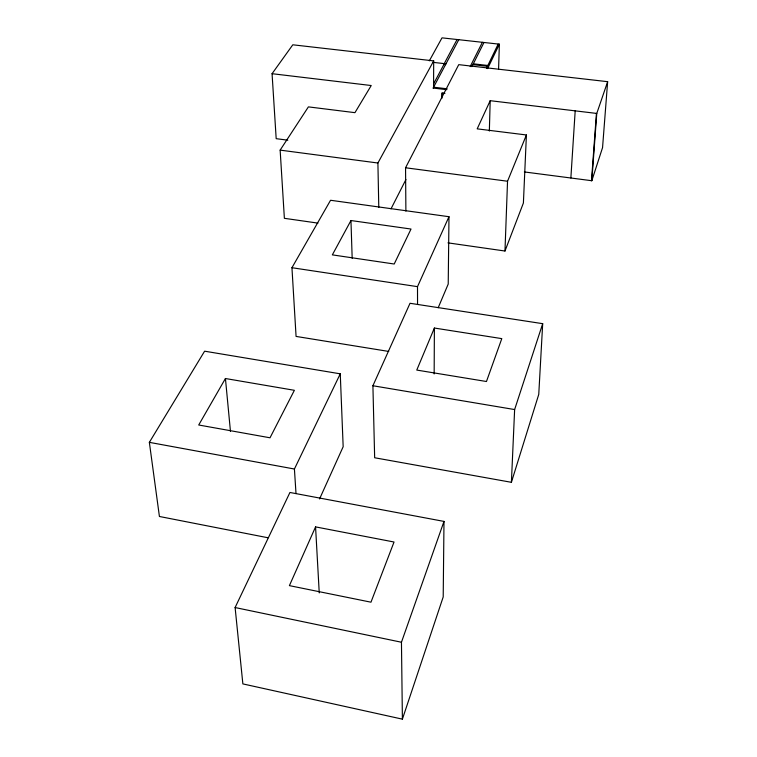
<?xml version="1.0" encoding="UTF-8"?>
<svg xmlns="http://www.w3.org/2000/svg" width="757" height="757" viewBox="0 0 757 757"><rect width="100%" height="100%" fill="white"/><g stroke="black" fill="none" stroke-linecap="round" stroke-linejoin="round"><path stroke-width="1.14" d="M433.572 87.954L433.685 60.891L292.808 44.795L272.066 73.694L276.182 138.673L287.811 140.177M434.158 373.967L434.386 328.036L501.796 338.625L486.458 381.509L416.766 370.069L434.386 328.036M441.861 98.391L441.908 92.941L444.965 93.3M442.315 96.451L442.343 93.177M443.99 521.412L443.205 596.942L402.393 719.15L242.865 683.902L235.105 607.54L289.931 492.476L443.99 521.412L401.456 642.239L402.393 719.15M388.738 351.437L296.072 336.42L291.947 267.713L330.554 200.264L448.977 216.71L448.22 284.055L438.189 307.73M489.344 131.056L490.195 100.69L596.771 113.436L607.644 81.68L458.742 64.648L405.553 167.77L405.894 211.108M498.579 69.199L499.365 44.18L442.003 37.85L429.333 60.853M447.974 242.865L504.976 251.021L507.54 181.235L526.408 134.973L477.194 128.851L490.195 100.69M526.408 134.973L523.399 203.008L504.976 251.021M511.401 482.313L514.628 409.556L542.693 323.674L410.02 303.283L372.908 385.748L374.658 457.758L511.401 482.313L538.757 394.388L542.693 323.674M570.863 177.999L575.188 110.853M591.501 180.677L596.44 113.399M524.364 171.943L591.813 180.724L596.771 113.436M607.644 81.68L602.553 147.634L591.813 180.724M315.565 526.891L289.401 585.634L370.968 602.193L394.037 542.012L315.565 526.891L319.246 592.901M417.552 304.314L417.504 286.648L448.977 216.71M319.558 498.958L343.167 446.715L340.262 373.826L204.608 351.182L149.356 442.353L159.415 516.482L268.054 537.773M486.477 68.31L498.191 44.057M296.006 493.583L294.416 469.018L340.262 373.826M487.603 68.613L499.365 44.18M471.895 66.635L483.969 42.487M470.173 66.616L482.379 42.307M391 208.856L405.932 179.551M458.77 39.705L433.572 87.197L447.103 88.806M444.245 63.616L457.077 39.515M433.553 83.923L444.359 63.635M350.955 220.533L332.342 254.872L394.208 264.013L411.013 229.04L350.955 220.533L352.175 258.317M378.784 207.371L377.904 163.01L433.685 60.891M225.435 378.519L198.713 424.999L270.022 437.792L294.378 390.3L225.435 378.519L230.459 431.367M317.94 223.116L284.377 218.319L280.147 150.123L308.402 106.879L354.948 112.661L371.223 85.532L272.066 73.694M473.305 63.815L487.849 65.481M472.898 64.629L487.461 66.285M433.193 62.358L445.977 63.815M443.933 64.44L445.551 64.629M432.89 88.02L446.81 89.676M280.147 150.123L377.904 163.01M405.553 167.77L507.54 181.235M291.947 267.713L417.504 286.648M372.908 385.748L514.628 409.556M149.356 442.353L294.416 469.018M235.105 607.54L401.456 642.239"/></g></svg>
